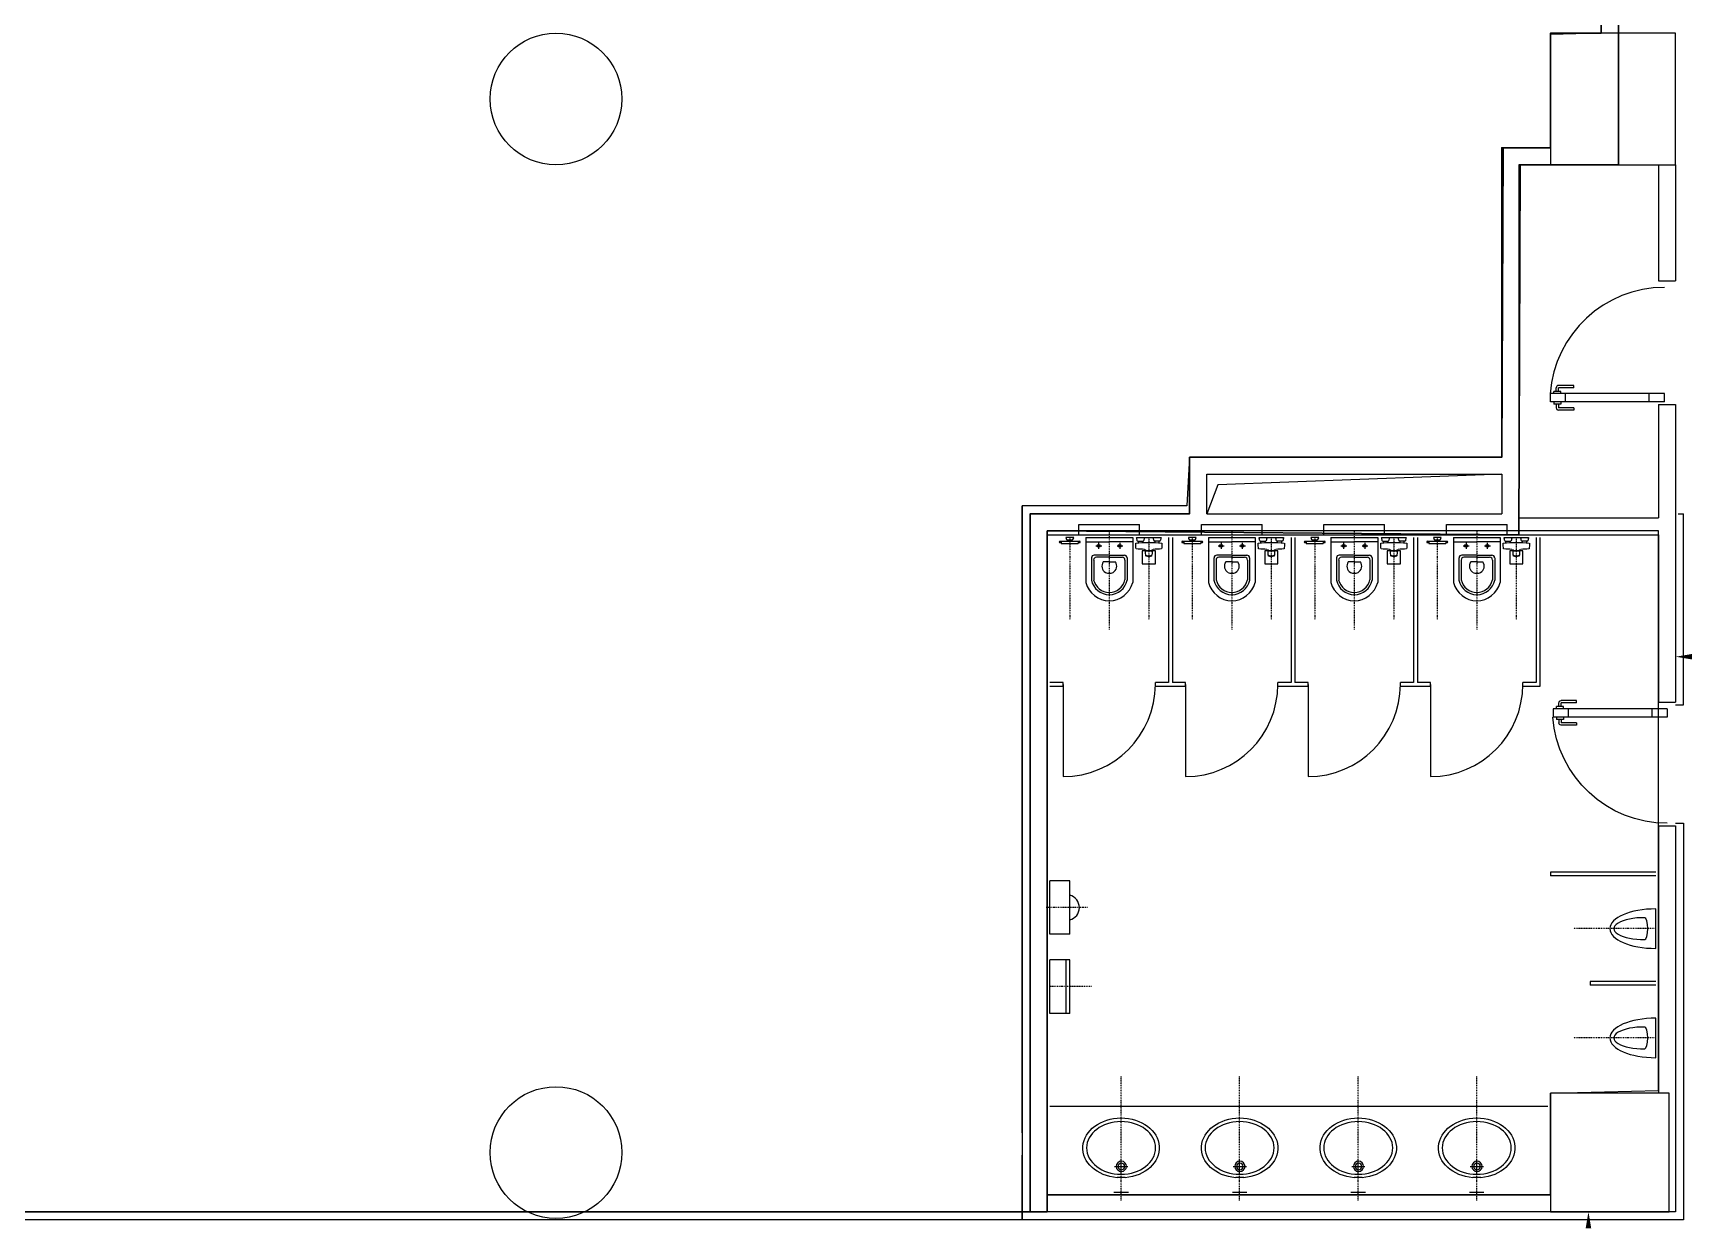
# Model space of a CAD drawing. Header units: millimetres. Extents: x 1175437 to 1258597, y 68435 to 127241.
# Drawn here: x 1211383 to 1223946, y 110779 to 119821 of the extents above; entities that cross this region are included whole.
import ezdxf

# ---------------------------------------------------------------- set-up
doc = ezdxf.new("R2010")
doc.units = ezdxf.units.MM
doc.linetypes.add('DASHDOT2', pattern=[12.7, 6.35, -3.175, 0, -3.175])
for name, color, linetype in [('Baca', 7, 'Continuous'), ('Divar-esas', 7, 'Continuous'), ('Qapi', 7, 'Continuous'), ('Santexnika', 7, 'Continuous'), ('sutun1', 7, 'Continuous'), ('Tavan', 7, 'Continuous')]:
    doc.layers.add(name, color=color, linetype=linetype)

msp = doc.modelspace()

# ---------------------------------------------------------------- linework, layer by layer
at = {"color": 0, "lineweight": -2, "transparency": 16777216}
for p, q in [((1223853, 115104), (1223853, 115024)), ((1223322, 110871), (1223128, 110871))]:
    msp.add_line(p, q, dxfattribs=at)
at = {"color": 1, "lineweight": 30}
for points in [[(1207418, 120321), (1207418, 118951), (1208603, 118951), (1208603, 116601), (1210543, 116601), (1210543, 116171), (1211183, 116171), (1211183, 110871), (1218953, 110871), (1218953, 116171), (1220163, 116171), (1220163, 116601), (1222533, 116601), (1222533, 118951), (1222903, 118951), (1222903, 119821), (1223288, 119821), (1223288, 120301), (1207418, 120321)], [(1211023, 110871), (1219083, 110871), (1219083, 116041), (1222663, 116011), (1222673, 118821), (1223418, 118821), (1223418, 119821), (1223418, 120301), (1231553, 120301), (1231553, 119821), (1231553, 119371), (1228103, 119371), (1228103, 119201), (1225403, 119201), (1225403, 113841), (1228103, 113841), (1228103, 111571), (1228103, 111171), (1231553, 111171), (1231553, 108621), (1224753, 108621), (1224753, 105421), (1231553, 105421), (1231553, 103521)]]:
    msp.add_lwpolyline(points, dxfattribs=at)
at = {"color": 0, "transparency": 16777216}
for points in [[(1223978, 115107), (1223978, 115065), (1223853, 115086)], [(1223170, 110746), (1223212, 110746), (1223191, 110871)]]:
    msp.add_solid(points, dxfattribs=at)
at = {"layer": 'Baca', "linetype": 'ByBlock'}
msp.add_lwpolyline([(1222533, 116471), (1220377, 116391), (1220293, 116171)], dxfattribs=at)
at = {"layer": 'Divar-esas'}
for p, q in [((1222903, 118951), (1222533, 118951)), ((1222533, 118951), (1222533, 116601)), ((1222903, 118951), (1222543, 118951)), ((1222903, 118821), (1222663, 118821)), ((1222663, 118821), (1222663, 116141)), ((1222903, 118821), (1222673, 118821)), ((1223723, 118821), (1223723, 117941)), ((1223853, 118821), (1223853, 117941)), ((1223853, 118821), (1223853, 117941)), ((1223723, 117941), (1223853, 117941)), ((1223723, 117001), (1223723, 116141)), ((1223723, 117001), (1223853, 117001)), ((1223853, 117001), (1223853, 115831)), ((1223853, 117001), (1223853, 114741)), ((1220163, 116171), (1220163, 116601)), ((1220163, 116601), (1222533, 116601)), ((1220293, 116471), (1222533, 116471)), ((1220293, 116171), (1220293, 116471)), ((1222533, 116471), (1222533, 116171)), ((1222533, 116471), (1222533, 116171)), ((1218953, 111451), (1218953, 116171)), ((1218953, 116171), (1220163, 116171)), ((1220293, 116171), (1222533, 116171)), ((1220313, 116171), (1222533, 116171)), ((1222663, 116141), (1223723, 116141)), ((1222684, 116141), (1223723, 116141)), ((1219083, 111001), (1219083, 116011)), ((1219083, 116011), (1223723, 116011)), ((1223723, 116011), (1223723, 114741)), ((1223723, 114741), (1223853, 114741)), ((1223723, 113801), (1223723, 111791)), ((1223723, 113801), (1223853, 113801)), ((1223853, 113801), (1223853, 110871)), ((1223723, 112691), (1223723, 111771)), ((1218953, 110871), (1218953, 111321)), ((1222903, 111001), (1219083, 111001)), ((1223853, 110871), (1218953, 110871))]:
    msp.add_line(p, q, dxfattribs=at)
at = {"layer": 'Qapi'}
for p, q in [((1222902, 117021), (1222902, 117084)), ((1222902, 117021), (1222902, 117084)), ((1223768, 117084), (1222902, 117084)), ((1223017, 117021), (1223017, 117084)), ((1223653, 117021), (1223653, 117084)), ((1223768, 117021), (1223768, 117084)), ((1223768, 117021), (1223768, 117084)), ((1223768, 117021), (1222902, 117021)), ((1222922, 114690), (1222922, 114628)), ((1222922, 114690), (1222922, 114628)), ((1223788, 114690), (1222922, 114690)), ((1223788, 114628), (1222922, 114628)), ((1223037, 114690), (1223037, 114628)), ((1223673, 114690), (1223673, 114628)), ((1223788, 114690), (1223788, 114628)), ((1223788, 114690), (1223788, 114628))]:
    msp.add_line(p, q, dxfattribs=at)
at = {"layer": 'Qapi', "linetype": 'Continuous'}
for p, q in [((1222982, 117101), (1222928, 117101)), ((1222982, 117101), (1222928, 117101)), ((1222928, 117084), (1222928, 117101)), ((1222946, 117101), (1222946, 117128)), ((1222946, 117101), (1222946, 117128)), ((1222946, 117101), (1222946, 117128)), ((1223080, 117146), (1222964, 117146)), ((1223080, 117128), (1222964, 117128)), ((1222964, 117101), (1222964, 117128)), ((1222982, 117084), (1222982, 117101)), ((1223080, 117128), (1223080, 117146)), ((1222928, 117021), (1222928, 117004)), ((1222982, 117004), (1222928, 117004)), ((1222982, 117004), (1222928, 117004)), ((1222946, 117004), (1222946, 116977)), ((1222946, 117004), (1222946, 116977)), ((1222946, 117004), (1222946, 116977)), ((1222964, 117004), (1222964, 116977)), ((1223080, 116977), (1222964, 116977)), ((1223080, 116959), (1222964, 116959)), ((1222982, 117021), (1222982, 117004)), ((1223080, 116977), (1223080, 116959)), ((1222948, 114690), (1222948, 114708)), ((1223002, 114708), (1222948, 114708)), ((1223002, 114708), (1222948, 114708)), ((1222966, 114708), (1222966, 114735)), ((1222966, 114708), (1222966, 114735)), ((1222966, 114708), (1222966, 114735)), ((1223100, 114753), (1222984, 114753)), ((1223100, 114735), (1222984, 114735)), ((1222984, 114708), (1222984, 114735)), ((1223002, 114690), (1223002, 114708)), ((1223100, 114735), (1223100, 114753)), ((1222948, 114628), (1222948, 114610)), ((1223002, 114610), (1222948, 114610)), ((1223002, 114610), (1222948, 114610)), ((1222966, 114610), (1222966, 114584)), ((1222966, 114610), (1222966, 114584)), ((1222966, 114610), (1222966, 114584)), ((1222984, 114610), (1222984, 114584)), ((1223100, 114584), (1222984, 114584)), ((1223002, 114628), (1223002, 114610)), ((1223100, 114584), (1223100, 114566)), ((1223100, 114566), (1222984, 114566))]:
    msp.add_line(p, q, dxfattribs=at)
at = {"layer": 'Qapi'}
msp.add_arc((1223768, 117021), 869, 90, 175.8935, dxfattribs=at)
at = {"layer": 'Qapi', "linetype": 'Continuous'}
for centre, start, end in [((1222964, 117128), 90, 180), ((1222964, 116977), 180, -90)]:
    msp.add_arc(centre, 17.8, start, end, dxfattribs=at)
at = {"layer": 'Qapi', "linetype": 'Continuous', "extrusion": (0, 0, -1)}
for centre, start, end in [((-1222984, 114735), 0, 90), ((-1222984, 114584), -90, 0)]:
    msp.add_arc(centre, 17.8, start, end, dxfattribs=at)
at = {"layer": 'Qapi', "extrusion": (0, 0, -1)}
msp.add_arc((-1223788, 114690), 869, -90, -4.1065, dxfattribs=at)
at = {"layer": 'Santexnika'}
for p, q in [((1219323, 116011), (1219323, 116091)), ((1219323, 116091), (1219783, 116091)), ((1219783, 116011), (1219783, 116091)), ((1220253, 116011), (1220253, 116091)), ((1220253, 116091), (1220713, 116091)), ((1220713, 116011), (1220713, 116091)), ((1221183, 116011), (1221183, 116091)), ((1221183, 116091), (1221643, 116091)), ((1221643, 116011), (1221643, 116091)), ((1222113, 116011), (1222113, 116091)), ((1222113, 116091), (1222573, 116091)), ((1222573, 116011), (1222573, 116091)), ((1219178, 115963), (1219328, 115963)), ((1219178, 115953), (1219189, 115953)), ((1219189, 115963), (1219189, 115946)), ((1219283, 115991), (1219224, 115991)), ((1219232, 115974), (1219275, 115974)), ((1219237, 115963), (1219237, 115974)), ((1219270, 115963), (1219270, 115974)), ((1219318, 115963), (1219318, 115946)), ((1219318, 115953), (1219328, 115953)), ((1219323, 116011), (1219783, 116011)), ((1219376, 115991), (1219731, 115991)), ((1219376, 115991), (1219376, 115649)), ((1219376, 115959), (1219553, 115959)), ((1219731, 115959), (1219553, 115959)), ((1219731, 115991), (1219731, 115649)), ((1219761, 115991), (1219946, 115991)), ((1219768, 115964), (1219812, 115964)), ((1219774, 115950), (1219774, 115964)), ((1219806, 115953), (1219806, 115964)), ((1219939, 115964), (1219895, 115964)), ((1219901, 115953), (1219901, 115964)), ((1219933, 115950), (1219933, 115964)), ((1220003, 115991), (1220003, 114891)), ((1220033, 115991), (1220033, 114891)), ((1220108, 115963), (1220258, 115963)), ((1220108, 115953), (1220119, 115953)), ((1220119, 115963), (1220119, 115946)), ((1220213, 115991), (1220154, 115991)), ((1220162, 115974), (1220205, 115974)), ((1220167, 115963), (1220167, 115974)), ((1220200, 115963), (1220200, 115974)), ((1220248, 115963), (1220248, 115946)), ((1220248, 115953), (1220258, 115953)), ((1220253, 116011), (1220713, 116011)), ((1220306, 115991), (1220661, 115991)), ((1220306, 115991), (1220306, 115649)), ((1220306, 115959), (1220483, 115959)), ((1220661, 115959), (1220483, 115959)), ((1220661, 115991), (1220661, 115649)), ((1220691, 115991), (1220876, 115991)), ((1220698, 115964), (1220742, 115964)), ((1220704, 115950), (1220704, 115964)), ((1220736, 115953), (1220736, 115964)), ((1220869, 115964), (1220825, 115964)), ((1220831, 115953), (1220831, 115964)), ((1220863, 115950), (1220863, 115964)), ((1220933, 115991), (1220933, 114891)), ((1220963, 115991), (1220963, 114891)), ((1221038, 115963), (1221188, 115963)), ((1221038, 115953), (1221049, 115953)), ((1221049, 115963), (1221049, 115946)), ((1221143, 115991), (1221084, 115991)), ((1221092, 115974), (1221135, 115974)), ((1221097, 115963), (1221097, 115974)), ((1221130, 115963), (1221130, 115974)), ((1221178, 115963), (1221178, 115946)), ((1221178, 115953), (1221188, 115953)), ((1221183, 116011), (1221643, 116011)), ((1221236, 115991), (1221591, 115991)), ((1221236, 115991), (1221236, 115649)), ((1221236, 115959), (1221413, 115959)), ((1221591, 115959), (1221413, 115959)), ((1221591, 115991), (1221591, 115649)), ((1221621, 115991), (1221806, 115991)), ((1221628, 115964), (1221672, 115964)), ((1221634, 115950), (1221634, 115964)), ((1221666, 115953), (1221666, 115964)), ((1221799, 115964), (1221755, 115964)), ((1221761, 115953), (1221761, 115964)), ((1221793, 115950), (1221793, 115964)), ((1221863, 115991), (1221863, 114891)), ((1221863, 115991), (1221863, 114891)), ((1221893, 115991), (1221893, 114891)), ((1221893, 115991), (1221893, 114891)), ((1221968, 115963), (1222118, 115963)), ((1221968, 115953), (1221979, 115953)), ((1221979, 115963), (1221979, 115946)), ((1222073, 115991), (1222014, 115991)), ((1222022, 115974), (1222065, 115974)), ((1222027, 115963), (1222027, 115974)), ((1222060, 115963), (1222060, 115974)), ((1222108, 115963), (1222108, 115946)), ((1222108, 115953), (1222118, 115953)), ((1222113, 116011), (1222573, 116011)), ((1222166, 115991), (1222521, 115991)), ((1222166, 115991), (1222166, 115649)), ((1222166, 115959), (1222343, 115959)), ((1222521, 115959), (1222343, 115959)), ((1222521, 115991), (1222521, 115649)), ((1222551, 115991), (1222736, 115991)), ((1222558, 115964), (1222602, 115964)), ((1222564, 115950), (1222564, 115964)), ((1222596, 115953), (1222596, 115964)), ((1222729, 115964), (1222685, 115964)), ((1222691, 115953), (1222691, 115964)), ((1222723, 115950), (1222723, 115964)), ((1222793, 115991), (1222793, 114891)), ((1222823, 115991), (1222823, 114861)), ((1219189, 115946), (1219318, 115946)), ((1219418, 115836), (1219418, 115668)), ((1219553, 115857), (1219439, 115857)), ((1219451, 115928), (1219496, 115928)), ((1219553, 115842), (1219456, 115842)), ((1219472, 115950), (1219472, 115906)), ((1219553, 115857), (1219668, 115857)), ((1219553, 115842), (1219651, 115842)), ((1219612, 115928), (1219657, 115928)), ((1219633, 115950), (1219633, 115906)), ((1219689, 115836), (1219689, 115668)), ((1219875, 115888), (1219832, 115888)), ((1220119, 115946), (1220248, 115946)), ((1220348, 115836), (1220348, 115668)), ((1220483, 115857), (1220369, 115857)), ((1220381, 115928), (1220426, 115928)), ((1220483, 115842), (1220386, 115842)), ((1220402, 115950), (1220402, 115906)), ((1220483, 115857), (1220598, 115857)), ((1220483, 115842), (1220581, 115842)), ((1220542, 115928), (1220587, 115928)), ((1220563, 115950), (1220563, 115906)), ((1220619, 115836), (1220619, 115668)), ((1220805, 115888), (1220762, 115888)), ((1221049, 115946), (1221178, 115946)), ((1221278, 115836), (1221278, 115668)), ((1221413, 115857), (1221299, 115857)), ((1221311, 115928), (1221356, 115928)), ((1221413, 115842), (1221316, 115842)), ((1221332, 115950), (1221332, 115906)), ((1221413, 115857), (1221528, 115857)), ((1221413, 115842), (1221511, 115842)), ((1221472, 115928), (1221517, 115928)), ((1221493, 115950), (1221493, 115906)), ((1221549, 115836), (1221549, 115668)), ((1221735, 115888), (1221692, 115888)), ((1221979, 115946), (1222108, 115946)), ((1222208, 115836), (1222208, 115668)), ((1222343, 115857), (1222229, 115857)), ((1222241, 115928), (1222286, 115928)), ((1222343, 115842), (1222246, 115842)), ((1222262, 115950), (1222262, 115906)), ((1222343, 115857), (1222458, 115857)), ((1222343, 115842), (1222441, 115842)), ((1222402, 115928), (1222447, 115928)), ((1222423, 115950), (1222423, 115906)), ((1222479, 115836), (1222479, 115668)), ((1222665, 115888), (1222622, 115888)), ((1219435, 115820), (1219435, 115670)), ((1219553, 115806), (1219507, 115806)), ((1219553, 115806), (1219600, 115806)), ((1219672, 115820), (1219672, 115670)), ((1220365, 115820), (1220365, 115670)), ((1220483, 115806), (1220437, 115806)), ((1220483, 115806), (1220530, 115806)), ((1220602, 115820), (1220602, 115670)), ((1221295, 115820), (1221295, 115670)), ((1221413, 115806), (1221367, 115806)), ((1221413, 115806), (1221460, 115806)), ((1221532, 115820), (1221532, 115670)), ((1222225, 115820), (1222225, 115670)), ((1222343, 115806), (1222297, 115806)), ((1222343, 115806), (1222390, 115806)), ((1222462, 115820), (1222462, 115670)), ((1219203, 114891), (1219103, 114891)), ((1219203, 114861), (1219103, 114861)), ((1219203, 114861), (1219203, 114891)), ((1219203, 114876), (1219203, 114176)), ((1220003, 114891), (1219903, 114891)), ((1219903, 114861), (1219903, 114891)), ((1220133, 114861), (1219903, 114861)), ((1220133, 114891), (1220033, 114891)), ((1220133, 114861), (1220133, 114891)), ((1220133, 114876), (1220133, 114176)), ((1220933, 114891), (1220833, 114891)), ((1220833, 114861), (1220833, 114891)), ((1221063, 114861), (1220833, 114861)), ((1221063, 114891), (1220963, 114891)), ((1221063, 114861), (1221063, 114891)), ((1221063, 114876), (1221063, 114176)), ((1221863, 114891), (1221763, 114891)), ((1221763, 114861), (1221763, 114891)), ((1221993, 114861), (1221763, 114861)), ((1221993, 114891), (1221893, 114891)), ((1221993, 114861), (1221993, 114891)), ((1221993, 114876), (1221993, 114861)), ((1221993, 114876), (1221993, 114176)), ((1222793, 114891), (1222693, 114891)), ((1222693, 114861), (1222693, 114891)), ((1222823, 114861), (1222693, 114861)), ((1223703, 113451), (1222903, 113451)), ((1222903, 113451), (1222903, 113421)), ((1223703, 113421), (1222903, 113421)), ((1223703, 112871), (1223703, 113171)), ((1223203, 112621), (1223203, 112591)), ((1223703, 112621), (1223203, 112621)), ((1223703, 112591), (1223203, 112591)), ((1223703, 112041), (1223703, 112341)), ((1222883, 111671), (1219103, 111671)), ((1219594, 111215), (1219694, 111215)), ((1219643, 111168), (1219643, 111265)), ((1220494, 111215), (1220594, 111215)), ((1220543, 111168), (1220543, 111265)), ((1221394, 111215), (1221494, 111215)), ((1221443, 111168), (1221443, 111265)), ((1222294, 111215), (1222394, 111215)), ((1222343, 111168), (1222343, 111265)), ((1219613, 111134), (1219674, 111134)), ((1219613, 111129), (1219613, 111134)), ((1219674, 111129), (1219674, 111134)), ((1220513, 111134), (1220574, 111134)), ((1220513, 111129), (1220513, 111134)), ((1220574, 111129), (1220574, 111134)), ((1221413, 111134), (1221474, 111134)), ((1221413, 111129), (1221413, 111134)), ((1221474, 111129), (1221474, 111134)), ((1222313, 111134), (1222374, 111134)), ((1222313, 111129), (1222313, 111134)), ((1222374, 111129), (1222374, 111134)), ((1219588, 111021), (1219698, 111021)), ((1220488, 111021), (1220598, 111021)), ((1221388, 111021), (1221498, 111021)), ((1222288, 111021), (1222398, 111021))]:
    msp.add_line(p, q, dxfattribs=at)
at = {"layer": 'Santexnika', "color": 26, "linetype": 'DASHDOT2', "true_color": 0x791e15}
for p, q in [((1219253, 115991), (1219253, 115367)), ((1219553, 116041), (1219553, 115291)), ((1219853, 115991), (1219853, 115367)), ((1220183, 115991), (1220183, 115367)), ((1220483, 116041), (1220483, 115291)), ((1220783, 115991), (1220783, 115367)), ((1221113, 115991), (1221113, 115367)), ((1221413, 116041), (1221413, 115291)), ((1221713, 115991), (1221713, 115367)), ((1222043, 115991), (1222043, 115367)), ((1222343, 116041), (1222343, 115291)), ((1222643, 115991), (1222643, 115367)), ((1219389, 113181), (1219073, 113181)), ((1223703, 113021), (1223079, 113021)), ((1219419, 112581), (1219103, 112581)), ((1223703, 112191), (1223079, 112191)), ((1219643, 110957), (1219643, 111902)), ((1220543, 110957), (1220543, 111902)), ((1221443, 110957), (1221443, 111902)), ((1222343, 110957), (1222343, 111902))]:
    msp.add_line(p, q, dxfattribs=at)
at = {"layer": 'Santexnika', "ltscale": 6}
for p, q in [((1219253, 113384), (1219103, 113384)), ((1219103, 112978), (1219103, 113384)), ((1219253, 112978), (1219253, 113384)), ((1219253, 112978), (1219103, 112978)), ((1219253, 112784), (1219103, 112784)), ((1219103, 112378), (1219103, 112784)), ((1219225, 112378), (1219225, 112784)), ((1219253, 112378), (1219253, 112784)), ((1219253, 112378), (1219103, 112378))]:
    msp.add_line(p, q, dxfattribs=at)
at = {"layer": 'Santexnika', "linetype": 'ByBlock'}
for points in [[(1219803, 115891), (1219803, 115791), (1219903, 115791), (1219903, 115891)], [(1220733, 115891), (1220733, 115791), (1220833, 115791), (1220833, 115891)], [(1221663, 115891), (1221663, 115791), (1221763, 115791), (1221763, 115891)], [(1222593, 115891), (1222593, 115791), (1222693, 115791), (1222693, 115891)]]:
    msp.add_lwpolyline(points, close=True, dxfattribs=at)
at = {"layer": 'Santexnika'}
for centre in [(1219472, 115928), (1219633, 115928), (1220402, 115928), (1220563, 115928), (1221332, 115928), (1221493, 115928), (1222262, 115928), (1222423, 115928)]:
    msp.add_circle(centre, 11.1, dxfattribs=at)
at = {"layer": 'Santexnika', "extrusion": (0, 0, -1)}
for centre, radius in [((-1219645, 111216), 38.7), ((-1219645, 111215), 25.1), ((-1220545, 111216), 38.7), ((-1220545, 111215), 25.1), ((-1221445, 111216), 38.7), ((-1221445, 111215), 25.1), ((-1222345, 111216), 38.7), ((-1222345, 111215), 25.1)]:
    msp.add_circle(centre, radius, dxfattribs=at)
at = {"layer": 'Santexnika'}
for centre, radius, start, end in [((1219178, 115958), 5, 90, -90), ((1219261, 115997), 37.4, -171.9817, -147.4456), ((1219237, 115980), 8.09, -157.0081, -131.5044), ((1219270, 115980), 8.09, -48.4956, -22.9919), ((1219246, 115997), 37.4, -32.5544, -8.0183), ((1219328, 115958), 5, -90, 90), ((1220108, 115958), 5, 90, -90), ((1220191, 115997), 37.4, -171.9817, -147.4456), ((1220167, 115980), 8.09, -157.0081, -131.5044), ((1220200, 115980), 8.09, -48.4956, -22.9919), ((1220176, 115997), 37.4, -32.5544, -8.0183), ((1220258, 115958), 5, -90, 90), ((1221038, 115958), 5, 90, -90), ((1221121, 115997), 37.4, -171.9817, -147.4456), ((1221097, 115980), 8.09, -157.0081, -131.5044), ((1221130, 115980), 8.09, -48.4956, -22.9919), ((1221106, 115997), 37.4, -32.5544, -8.0183), ((1221188, 115958), 5, -90, 90), ((1221968, 115958), 5, 90, -90), ((1222051, 115997), 37.4, -171.9817, -147.4456), ((1222027, 115980), 8.09, -157.0081, -131.5044), ((1222060, 115980), 8.09, -48.4956, -22.9919), ((1222036, 115997), 37.4, -32.5544, -8.0183), ((1222118, 115958), 5, -90, 90), ((1219440, 115836), 21.6, 91.6856, -179.5761), ((1219456, 115820), 21.6, 91.6856, -179.5761), ((1219651, 115820), 21.6, -0.4239, 88.3144), ((1219667, 115836), 21.6, -0.4239, 88.3144), ((1220370, 115836), 21.6, 91.6856, -179.5761), ((1220386, 115820), 21.6, 91.6856, -179.5761), ((1220581, 115820), 21.6, -0.4239, 88.3144), ((1220597, 115836), 21.6, -0.4239, 88.3144), ((1221300, 115836), 21.6, 91.6856, -179.5761), ((1221316, 115820), 21.6, 91.6856, -179.5761), ((1221511, 115820), 21.6, -0.4239, 88.3144), ((1221527, 115836), 21.6, -0.4239, 88.3144), ((1222230, 115836), 21.6, 91.6856, -179.5761), ((1222246, 115820), 21.6, 91.6856, -179.5761), ((1222441, 115820), 21.6, -0.4239, 88.3144), ((1222457, 115836), 21.6, -0.4239, 88.3144), ((1219555, 115774), 57.5, 146.4449, -122.0212), ((1219556, 115802), 82.9, -112.147, -91.6164), ((1219551, 115802), 82.9, -88.3836, -67.853), ((1219552, 115774), 57.5, -57.9788, 33.5551), ((1220485, 115774), 57.5, 146.4449, -122.0212), ((1220486, 115802), 82.9, -112.147, -91.6164), ((1220481, 115802), 82.9, -88.3836, -67.853), ((1220482, 115774), 57.5, -57.9788, 33.5551), ((1221415, 115774), 57.5, 146.4449, -122.0212), ((1221416, 115802), 82.9, -112.147, -91.6164), ((1221411, 115802), 82.9, -88.3836, -67.853), ((1221412, 115774), 57.5, -57.9788, 33.5551), ((1222345, 115774), 57.5, 146.4449, -122.0212), ((1222346, 115802), 82.9, -112.147, -91.6164), ((1222341, 115802), 82.9, -88.3836, -67.853), ((1222342, 115774), 57.5, -57.9788, 33.5551), ((1219555, 115696), 185, -165.232, -90.4324), ((1219557, 115699), 143, -167.3835, -91.7513), ((1219557, 115699), 126, -166.3561, -91.707), ((1219550, 115699), 126, -88.293, -13.6439), ((1219552, 115696), 185, -89.5676, -14.768), ((1219550, 115699), 143, -88.2487, -12.6165), ((1220485, 115696), 185, -165.232, -90.4324), ((1220487, 115699), 143, -167.3835, -91.7513), ((1220487, 115699), 126, -166.3561, -91.707), ((1220480, 115699), 126, -88.293, -13.6439), ((1220482, 115696), 185, -89.5676, -14.768), ((1220480, 115699), 143, -88.2487, -12.6165), ((1221415, 115696), 185, -165.232, -90.4324), ((1221417, 115699), 143, -167.3835, -91.7513), ((1221417, 115699), 126, -166.3561, -91.707), ((1221410, 115699), 126, -88.293, -13.6439), ((1221412, 115696), 185, -89.5676, -14.768), ((1221410, 115699), 143, -88.2487, -12.6165), ((1222345, 115696), 185, -165.232, -90.4324), ((1222347, 115699), 143, -167.3835, -91.7513), ((1222347, 115699), 126, -166.3561, -91.707), ((1222340, 115699), 126, -88.293, -13.6439), ((1222342, 115696), 185, -89.5676, -14.768), ((1222340, 115699), 143, -88.2487, -12.6165), ((1219203, 114876), 700, 270, 0), ((1220133, 114876), 700, 270, 0), ((1221063, 114876), 700, 270, 0), ((1221993, 114876), 700, 270, 0)]:
    msp.add_arc(centre, radius, start, end, dxfattribs=at)
at = {"layer": 'Santexnika', "extrusion": (0, 0, -1)}
for centre, radius, start, end in [((-1219853, 115081), 873, 83.5005, 96.4995), ((-1219856, 116000), 95.7, -20.1457, -4.816), ((-1219774, 115970), 8.09, -48.4956, -22.9919), ((-1219806, 115970), 8.09, -157.0081, -131.5044), ((-1219724, 116000), 95.7, -175.184, -159.8543), ((-1219983, 116000), 95.7, -20.1457, -4.816), ((-1219900, 115970), 8.09, -48.4956, -22.9919), ((-1219933, 115970), 8.09, -157.0081, -131.5044), ((-1219851, 116000), 95.7, -175.184, -159.8543), ((-1220783, 115081), 873, 83.5005, 96.4995), ((-1220786, 116000), 95.7, -20.1457, -4.816), ((-1220704, 115970), 8.09, -48.4956, -22.9919), ((-1220736, 115970), 8.09, -157.0081, -131.5044), ((-1220654, 116000), 95.7, -175.184, -159.8543), ((-1220913, 116000), 95.7, -20.1457, -4.816), ((-1220830, 115970), 8.09, -48.4956, -22.9919), ((-1220863, 115970), 8.09, -157.0081, -131.5044), ((-1220781, 116000), 95.7, -175.184, -159.8543), ((-1221713, 115081), 873, 83.5005, 96.4995), ((-1221716, 116000), 95.7, -20.1457, -4.816), ((-1221634, 115970), 8.09, -48.4956, -22.9919), ((-1221666, 115970), 8.09, -157.0081, -131.5044), ((-1221584, 116000), 95.7, -175.184, -159.8543), ((-1221843, 116000), 95.7, -20.1457, -4.816), ((-1221760, 115970), 8.09, -48.4956, -22.9919), ((-1221793, 115970), 8.09, -157.0081, -131.5044), ((-1221711, 116000), 95.7, -175.184, -159.8543), ((-1222643, 115081), 873, 83.5005, 96.4995), ((-1222646, 116000), 95.7, -20.1457, -4.816), ((-1222564, 115970), 8.09, -48.4956, -22.9919), ((-1222596, 115970), 8.09, -157.0081, -131.5044), ((-1222514, 116000), 95.7, -175.184, -159.8543), ((-1222773, 116000), 95.7, -20.1457, -4.816), ((-1222690, 115970), 8.09, -48.4956, -22.9919), ((-1222723, 115970), 8.09, -157.0081, -131.5044), ((-1222641, 116000), 95.7, -175.184, -159.8543), ((-1219957, 115938), 203, -9.4367, 2.8251), ((-1220032, 119311), 3417, -86.452, -85.3885), ((-1219820, 115888), 12.7, 93.548, -179.8039), ((-1219832, 115884), 3.69, 16.722, 87.4622), ((-1220200, 115885), 371, -4.1243, 0.0652), ((-1219853, 115887), 37.6, -128.9136, -51.0864), ((-1219835, 115852), 3.74, -76.3079, 73.0956), ((-1219853, 115984), 137, -98.1276, -81.8724), ((-1219872, 115852), 3.74, 106.9044, -103.6921), ((-1219887, 115888), 12.7, -0.1961, 86.452), ((-1219874, 115884), 3.69, 92.5378, 163.278), ((-1219507, 115885), 371, 179.9348, -175.8757), ((-1219675, 119311), 3417, -94.6115, -93.548), ((-1219750, 115938), 203, 177.1749, -170.5633), ((-1220887, 115938), 203, -9.4367, 2.8251), ((-1220962, 119311), 3417, -86.452, -85.3885), ((-1220750, 115888), 12.7, 93.548, -179.8039), ((-1220762, 115884), 3.69, 16.722, 87.4622), ((-1221130, 115885), 371, -4.1243, 0.0652), ((-1220783, 115887), 37.6, -128.9136, -51.0864), ((-1220765, 115852), 3.74, -76.3079, 73.0956), ((-1220783, 115984), 137, -98.1276, -81.8724), ((-1220802, 115852), 3.74, 106.9044, -103.6921), ((-1220817, 115888), 12.7, -0.1961, 86.452), ((-1220804, 115884), 3.69, 92.5378, 163.278), ((-1220437, 115885), 371, 179.9348, -175.8757), ((-1220605, 119311), 3417, -94.6115, -93.548), ((-1220680, 115938), 203, 177.1749, -170.5633), ((-1221817, 115938), 203, -9.4367, 2.8251), ((-1221892, 119311), 3417, -86.452, -85.3885), ((-1221680, 115888), 12.7, 93.548, -179.8039), ((-1221692, 115884), 3.69, 16.722, 87.4622), ((-1222060, 115885), 371, -4.1243, 0.0652), ((-1221713, 115887), 37.6, -128.9136, -51.0864), ((-1221695, 115852), 3.74, -76.3079, 73.0956), ((-1221713, 115984), 137, -98.1276, -81.8724), ((-1221732, 115852), 3.74, 106.9044, -103.6921), ((-1221747, 115888), 12.7, -0.1961, 86.452), ((-1221734, 115884), 3.69, 92.5378, 163.278), ((-1221367, 115885), 371, 179.9348, -175.8757), ((-1221535, 119311), 3417, -94.6115, -93.548), ((-1221610, 115938), 203, 177.1749, -170.5633), ((-1222747, 115938), 203, -9.4367, 2.8251), ((-1222822, 119311), 3417, -86.452, -85.3885), ((-1222610, 115888), 12.7, 93.548, -179.8039), ((-1222622, 115884), 3.69, 16.722, 87.4622), ((-1222990, 115885), 371, -4.1243, 0.0652), ((-1222643, 115887), 37.6, -128.9136, -51.0864), ((-1222625, 115852), 3.74, -76.3079, 73.0956), ((-1222643, 115984), 137, -98.1276, -81.8724), ((-1222662, 115852), 3.74, 106.9044, -103.6921), ((-1222677, 115888), 12.7, -0.1961, 86.452), ((-1222664, 115884), 3.69, 92.5378, 163.278), ((-1222297, 115885), 371, 179.9348, -175.8757), ((-1222465, 119311), 3417, -94.6115, -93.548), ((-1222540, 115938), 203, 177.1749, -170.5633)]:
    msp.add_arc(centre, radius, start, end, dxfattribs=at)
at = {"layer": 'Santexnika', "ltscale": 6}
msp.add_arc((1219229, 113181), 97.1, -75.4671, 75.4671, dxfattribs=at)
at = {"layer": 'Santexnika'}
for centre, major_axis, ratio, start_param, end_param in [((1223703, 113021), (-350, 0), 0.428571, 4.712389, 1.570796), ((1223605, 113021), (-221, 0), 0.374986, 4.654388, 1.628798), ((1223618, 113021), (0, 82.6), 0.28758, 3.141593, 0), ((1223703, 112191), (-350, 0), 0.428571, 4.712389, 1.570796), ((1223605, 112191), (-221, 0), 0.374986, 4.654388, 1.628798), ((1223618, 112191), (0, 82.6), 0.28758, 3.141593, 0)]:
    msp.add_ellipse(centre, major_axis=major_axis, ratio=ratio, start_param=start_param, end_param=end_param, dxfattribs=at)
at = {"layer": 'Santexnika', "extrusion": (0, 0, -1)}
for centre in [(1219643, 111356), (1220543, 111356), (1221443, 111356), (1222343, 111356)]:
    msp.add_ellipse(centre, major_axis=(290, 0), ratio=0.784483, start_param=1.67479, end_param=1.466803, dxfattribs=at)
for centre in [(1219643, 111356), (1220543, 111356), (1221443, 111356), (1222343, 111356)]:
    msp.add_ellipse(centre, major_axis=(262, 0), ratio=0.761905, dxfattribs=at)
at = {"layer": 'sutun1', "color": 183}
msp.add_lwpolyline([(1207418, 120301), (1223288, 120301), (1223288, 119821), (1222903, 119810), (1222903, 118951), (1222543, 118951), (1222533, 116601), (1220163, 116601), (1220143, 116231), (1218893, 116231), (1218893, 110811), (1211243, 110811), (1211243, 116231), (1210563, 116231), (1210543, 116601), (1208698, 116601), (1208603, 116601), (1208603, 118951), (1207803, 118951), (1207803, 119821), (1207418, 119821)], close=True, dxfattribs=at)
at = {"layer": 'sutun1'}
for points in [[(1222903, 118821), (1223853, 118821), (1223853, 119821), (1222903, 119821)], [(1222903, 110871), (1223803, 110871), (1223803, 111771), (1222903, 111771)]]:
    msp.add_lwpolyline(points, close=True, dxfattribs=at)
at = {"layer": 'sutun1', "color": 134}
msp.add_lwpolyline([(1223723, 116041), (1219083, 116041), (1219083, 111001), (1222903, 111001), (1222903, 111771), (1223723, 111791), (1223723, 116041)], close=True, dxfattribs=at)
at = {"layer": 'sutun1'}
for centre in [(1215353, 119321), (1215353, 119321), (1215353, 111321)]:
    msp.add_circle(centre, 500, dxfattribs=at)
at = {"layer": 'Tavan'}
for p, q in [((1218893, 111471), (1218893, 116231)), ((1220143, 116231), (1218893, 116231)), ((1223873, 116171), (1223913, 116171)), ((1223913, 114721), (1223913, 116171)), ((1223853, 114721), (1223913, 114721)), ((1223853, 113821), (1223913, 113821)), ((1223913, 113821), (1223913, 110811)), ((1218893, 110811), (1218893, 111301)), ((1223913, 110811), (1218893, 110811))]:
    msp.add_line(p, q, dxfattribs=at)

doc.saveas('drawing.dxf')
